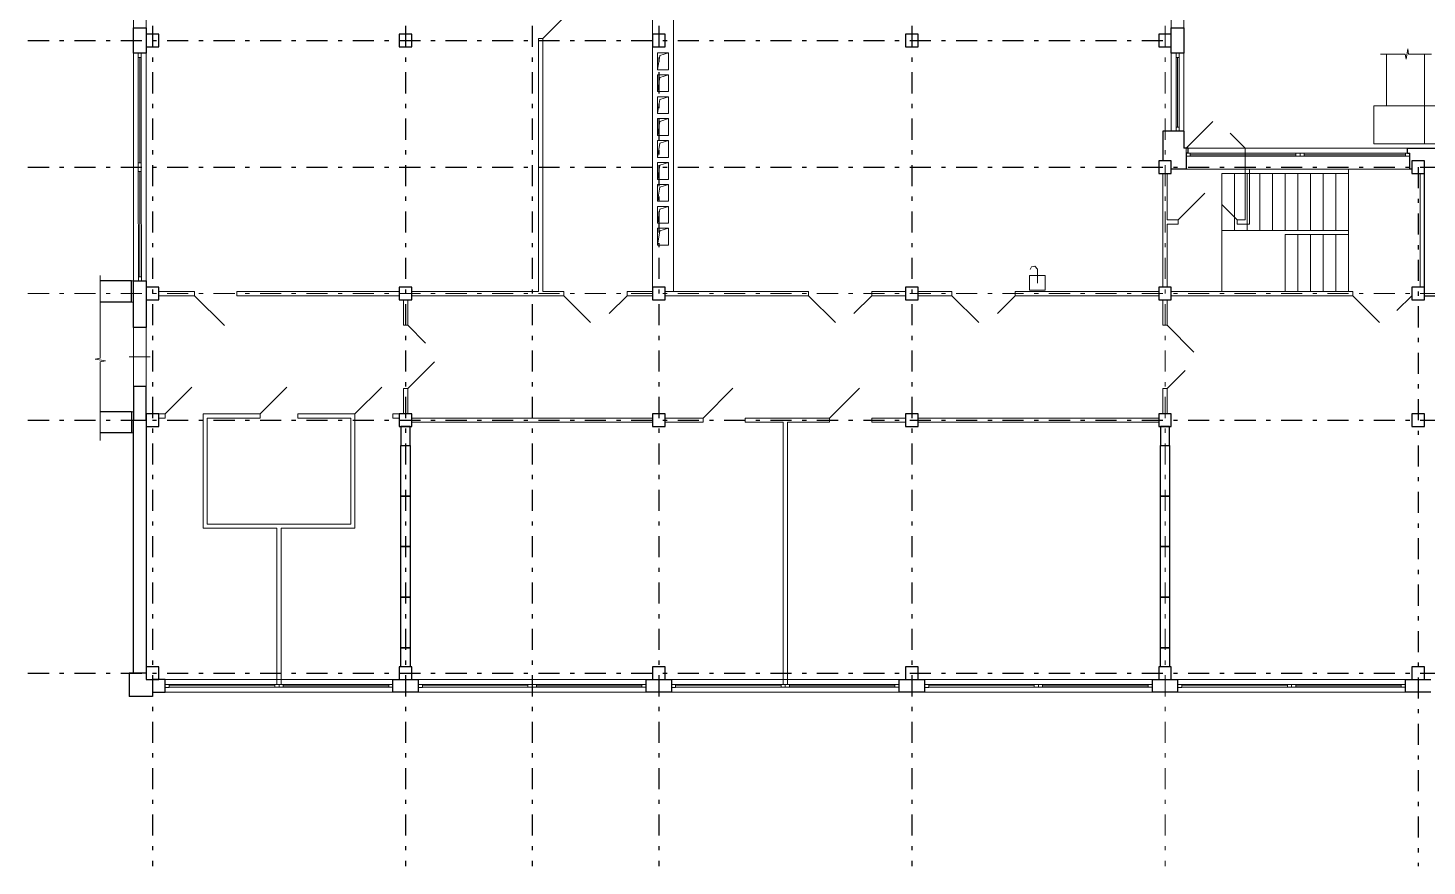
# Model space of a CAD drawing. Header units: metres. Extents: x 6.3 to 78.2, y 1.3 to 57.7.
# Drawn here: x 6.29 to 39.45, y 9.14 to 29.01 of the extents above; entities that cross this region are included whole.
import ezdxf

# ---------------------------------------------------------------- set-up
doc = ezdxf.new("R2010")
doc.units = ezdxf.units.M
doc.header["$MEASUREMENT"] = 0
doc.linetypes.add('( Dashdot )', pattern=[1.001, 0.5, -0.25, 0.001, -0.25])
doc.linetypes.add('DGN Style 3', pattern=[9.681301, 6.915215, -2.766086])

msp = doc.modelspace()

# ---------------------------------------------------------------- linework, layer by layer
at = {"color": 1, "linetype": '( Dashdot )'}
for p, q in [((9.237, 57.661), (9.237, 9.138)), ((15.237, 57.661), (15.237, 9.138)), ((18.237, 57.661), (18.237, 9.138)), ((21.237, 57.661), (21.237, 9.138)), ((27.237, 57.661), (27.237, 9.138)), ((6.285, 28.711), (33.237, 28.711)), ((6.285, 25.711), (78.185, 25.711)), ((39.237, 25.711), (39.237, 9.138)), ((6.285, 19.711), (78.185, 19.711)), ((6.285, 13.711), (78.185, 13.711))]:
    msp.add_line(p, q, dxfattribs=at)
at = {"color": 1, "linetype": '( Dashdot )', "lineweight": 0}
for p, q in [((33.237, 57.661), (33.237, 9.138)), ((6.285, 22.711), (78.185, 22.711))]:
    msp.add_line(p, q, dxfattribs=at)
at = {"color": 7, "linetype": 'Continuous', "lineweight": 13}
for p, q in [((21.085, 37.461), (21.085, 22.561)), ((21.585, 37.461), (21.585, 22.761)), ((18.385, 28.761), (18.485, 28.761)), ((18.385, 28.761), (18.385, 22.761)), ((18.485, 28.761), (18.485, 22.761)), ((8.9, 28.311), (8.9, 28.411)), ((8.9, 28.411), (8.97, 28.411)), ((8.97, 28.311), (8.9, 28.311)), ((8.9, 28.311), (8.9, 28.311)), ((8.97, 28.411), (8.97, 28.311)), ((21.205, 28.421), (21.465, 28.421)), ((21.205, 28.421), (21.205, 28.021)), ((21.259, 28.357), (21.205, 28.021)), ((21.465, 28.421), (21.259, 28.357)), ((21.465, 28.421), (21.465, 28.021)), ((33.5, 28.311), (33.5, 28.411)), ((33.5, 28.411), (33.57, 28.411)), ((33.57, 28.311), (33.5, 28.311)), ((33.57, 28.411), (33.57, 28.311)), ((33.57, 28.411), (33.57, 28.411)), ((38.485, 27.161), (38.485, 28.393)), ((39.385, 28.393), (39.385, 27.161)), ((21.205, 28.021), (21.465, 28.021)), ((21.205, 27.901), (21.465, 27.901)), ((21.205, 27.901), (21.205, 27.501)), ((21.465, 27.901), (21.259, 27.837)), ((21.465, 27.901), (21.465, 27.501)), ((21.259, 27.837), (21.205, 27.501)), ((21.205, 27.501), (21.465, 27.501)), ((21.205, 27.381), (21.465, 27.381)), ((21.205, 27.381), (21.205, 26.981)), ((21.259, 27.317), (21.205, 26.981)), ((21.465, 27.381), (21.259, 27.317)), ((21.465, 27.381), (21.465, 26.981)), ((21.205, 26.981), (21.465, 26.981)), ((21.205, 26.861), (21.465, 26.861)), ((21.205, 26.861), (21.205, 26.461)), ((21.465, 26.861), (21.259, 26.797)), ((21.465, 26.861), (21.465, 26.461)), ((38.185, 26.261), (38.185, 27.161)), ((38.185, 27.161), (39.385, 27.161)), ((39.385, 27.161), (38.485, 27.161)), ((39.385, 26.261), (39.385, 27.161)), ((39.385, 27.161), (45.385, 27.161)), ((39.385, 27.161), (39.385, 26.261)), ((39.385, 27.161), (39.385, 27.161)), ((21.259, 26.797), (21.205, 26.461)), ((33.5, 26.561), (33.5, 26.661)), ((33.5, 26.661), (33.57, 26.661)), ((33.57, 26.561), (33.5, 26.561)), ((33.57, 26.661), (33.57, 26.561)), ((33.57, 26.661), (33.57, 26.661)), ((21.205, 26.461), (21.465, 26.461)), ((21.205, 26.341), (21.465, 26.341)), ((21.205, 26.341), (21.205, 25.941)), ((21.259, 26.277), (21.205, 25.941)), ((21.465, 26.341), (21.259, 26.277)), ((21.465, 26.341), (21.465, 25.941)), ((39.385, 26.261), (38.185, 26.261)), ((45.385, 26.261), (39.385, 26.261)), ((21.205, 25.941), (21.465, 25.941)), ((33.735, 25.971), (33.735, 26.041)), ((33.735, 26.041), (33.835, 26.041)), ((33.835, 25.971), (33.735, 25.971)), ((33.835, 26.041), (33.835, 25.971)), ((33.835, 25.971), (33.835, 25.971)), ((36.335, 25.971), (36.335, 26.041)), ((36.335, 26.041), (36.435, 26.041)), ((36.435, 25.971), (36.335, 25.971)), ((36.435, 26.041), (36.435, 25.971)), ((36.435, 25.971), (36.435, 26.041)), ((36.435, 26.041), (36.535, 26.041)), ((36.435, 25.971), (36.435, 25.971)), ((36.535, 25.971), (36.435, 25.971)), ((36.535, 26.041), (36.535, 25.971)), ((36.535, 25.971), (36.535, 25.971)), ((38.935, 25.971), (38.935, 26.041)), ((38.935, 26.041), (39.035, 26.041)), ((39.035, 25.971), (38.935, 25.971)), ((39.035, 26.041), (39.035, 25.971)), ((39.035, 25.971), (39.035, 25.971)), ((8.9, 25.711), (8.9, 25.811)), ((8.9, 25.811), (8.97, 25.811)), ((8.9, 25.611), (8.9, 25.711)), ((8.9, 25.711), (8.97, 25.711)), ((8.97, 25.711), (8.9, 25.711)), ((8.9, 25.711), (8.9, 25.711)), ((8.97, 25.611), (8.9, 25.611)), ((8.9, 25.611), (8.9, 25.611)), ((8.97, 25.811), (8.97, 25.711)), ((8.97, 25.711), (8.97, 25.611)), ((21.205, 25.821), (21.465, 25.821)), ((21.205, 25.821), (21.205, 25.421)), ((21.259, 25.757), (21.205, 25.421)), ((21.465, 25.821), (21.259, 25.757)), ((21.465, 25.821), (21.465, 25.421)), ((33.185, 22.861), (33.185, 25.561)), ((33.185, 25.561), (33.285, 25.561)), ((33.285, 25.561), (33.285, 24.461)), ((35.135, 25.661), (35.135, 24.461)), ((35.235, 25.661), (35.235, 24.361)), ((37.585, 25.561), (35.785, 25.561)), ((37.585, 22.761), (37.585, 25.661)), ((37.585, 25.661), (39.035, 25.661)), ((39.285, 22.861), (39.285, 25.561)), ((39.285, 25.561), (39.385, 25.561)), ((39.385, 25.561), (39.385, 22.861)), ((39.385, 25.561), (39.385, 25.561)), ((21.205, 25.421), (21.465, 25.421)), ((21.205, 25.301), (21.465, 25.301)), ((21.205, 25.301), (21.205, 24.901)), ((21.259, 25.237), (21.205, 24.901)), ((21.465, 25.301), (21.259, 25.237)), ((21.465, 25.301), (21.465, 24.901)), ((21.205, 24.901), (21.465, 24.901)), ((21.205, 24.781), (21.465, 24.781)), ((21.205, 24.781), (21.205, 24.381)), ((21.259, 24.717), (21.205, 24.381)), ((21.465, 24.781), (21.259, 24.717)), ((21.465, 24.781), (21.465, 24.381)), ((21.205, 24.381), (21.465, 24.381)), ((21.205, 24.261), (21.465, 24.261)), ((21.205, 24.261), (21.205, 23.861)), ((21.465, 24.261), (21.259, 24.197)), ((21.465, 24.261), (21.465, 23.861)), ((33.545, 24.461), (33.285, 24.461)), ((33.545, 24.361), (33.285, 24.361)), ((33.285, 24.361), (33.285, 22.861)), ((33.545, 24.461), (33.545, 24.361)), ((35.135, 24.461), (34.945, 24.461)), ((34.945, 24.461), (34.945, 24.361)), ((35.235, 24.361), (34.945, 24.361)), ((37.585, 24.211), (36.385, 24.211)), ((21.259, 24.197), (21.205, 23.861)), ((36.085, 22.761), (36.085, 24.111)), ((37.585, 24.111), (36.085, 24.111)), ((21.205, 23.861), (21.465, 23.861)), ((8.735, 23.011), (8.785, 23.011)), ((8.735, 22.511), (8.735, 23.011)), ((8.735, 23.011), (8.735, 23.011)), ((8.785, 23.011), (8.785, 22.511)), ((8.902, 23.011), (8.902, 23.111)), ((8.902, 23.111), (8.972, 23.111)), ((8.972, 23.011), (8.902, 23.011)), ((8.902, 23.011), (8.902, 23.011)), ((8.972, 23.111), (8.972, 23.011)), ((10.235, 22.761), (9.385, 22.761)), ((9.385, 22.761), (9.385, 22.661)), ((9.385, 22.661), (10.235, 22.661)), ((9.385, 22.661), (9.385, 22.661)), ((10.235, 22.661), (10.235, 22.761)), ((11.235, 22.661), (11.235, 22.761)), ((11.235, 22.761), (15.085, 22.761)), ((15.085, 22.661), (11.235, 22.661)), ((15.085, 22.761), (15.085, 22.661)), ((15.085, 22.661), (15.085, 22.661)), ((15.285, 22.561), (15.185, 22.561)), ((15.185, 22.561), (15.185, 21.961)), ((15.285, 21.961), (15.285, 22.561)), ((18.385, 22.761), (15.385, 22.761)), ((15.385, 22.761), (15.385, 22.661)), ((15.385, 22.661), (18.985, 22.661)), ((18.985, 22.761), (18.485, 22.761)), ((18.985, 22.761), (18.985, 22.661)), ((18.985, 22.661), (18.985, 22.761)), ((18.985, 22.661), (19.622, 22.025)), ((20.485, 22.661), (20.061, 22.237)), ((20.485, 22.761), (20.485, 22.661)), ((20.485, 22.661), (20.485, 22.761)), ((20.485, 22.761), (21.085, 22.761)), ((21.085, 22.661), (20.485, 22.661)), ((21.085, 22.761), (21.085, 22.661)), ((21.085, 22.661), (21.085, 22.661)), ((24.785, 22.761), (21.385, 22.761)), ((21.385, 22.761), (21.385, 22.661)), ((21.385, 22.661), (24.785, 22.661)), ((21.385, 22.661), (21.385, 22.661)), ((24.785, 22.761), (24.785, 22.661)), ((24.785, 22.661), (24.785, 22.761)), ((24.785, 22.661), (25.422, 22.025)), ((26.285, 22.661), (25.861, 22.237)), ((26.285, 22.761), (26.285, 22.661)), ((26.285, 22.761), (26.285, 22.661)), ((27.085, 22.761), (26.285, 22.761)), ((26.285, 22.761), (26.285, 22.761)), ((26.285, 22.661), (27.085, 22.661)), ((27.085, 22.661), (27.085, 22.761)), ((27.385, 22.661), (27.385, 22.761)), ((27.385, 22.761), (28.185, 22.761)), ((28.185, 22.661), (27.385, 22.661)), ((28.185, 22.761), (28.185, 22.661)), ((28.185, 22.761), (28.185, 22.661)), ((28.185, 22.761), (28.185, 22.761)), ((28.185, 22.661), (28.822, 22.025)), ((29.685, 22.661), (29.261, 22.237)), ((29.685, 22.761), (29.685, 22.661)), ((33.085, 22.761), (29.685, 22.761)), ((29.685, 22.761), (29.685, 22.661)), ((29.685, 22.661), (33.085, 22.661)), ((29.685, 22.661), (29.685, 22.661)), ((33.085, 22.661), (33.085, 22.761)), ((33.285, 22.861), (33.185, 22.861)), ((33.285, 22.561), (33.185, 22.561)), ((33.185, 22.561), (33.185, 21.961)), ((33.285, 21.961), (33.285, 22.561)), ((37.685, 22.761), (33.385, 22.761)), ((33.385, 22.761), (33.385, 22.661)), ((33.385, 22.661), (37.685, 22.661)), ((37.685, 22.761), (37.685, 22.661)), ((39.385, 22.861), (39.285, 22.861)), ((8.785, 22.511), (8.735, 22.511)), ((15.285, 21.961), (15.185, 21.961)), ((15.285, 21.961), (15.71, 21.537)), ((33.285, 21.961), (33.185, 21.961)), ((15.285, 20.461), (15.922, 21.097)), ((15.285, 20.461), (15.185, 20.461)), ((15.185, 20.461), (15.185, 19.861)), ((15.285, 19.861), (15.285, 20.461)), ((33.285, 20.461), (33.185, 20.461)), ((33.185, 20.461), (33.185, 19.861)), ((33.285, 19.861), (33.285, 20.461)), ((8.735, 19.911), (8.735, 19.411)), ((8.785, 19.911), (8.735, 19.911)), ((8.735, 19.911), (8.735, 19.911)), ((8.785, 19.411), (8.785, 19.911)), ((9.385, 19.761), (9.385, 19.861)), ((9.385, 19.861), (9.535, 19.861)), ((9.535, 19.761), (9.385, 19.761)), ((9.535, 19.861), (9.535, 19.761)), ((9.535, 19.861), (9.535, 19.861)), ((10.435, 19.861), (11.785, 19.861)), ((10.435, 17.146), (10.435, 19.861)), ((10.535, 19.761), (11.785, 19.761)), ((10.535, 19.761), (10.535, 17.246)), ((11.785, 19.861), (11.785, 19.761)), ((12.685, 19.861), (14.035, 19.861)), ((12.685, 19.861), (12.685, 19.761)), ((12.685, 19.761), (13.935, 19.761)), ((13.935, 17.246), (13.935, 19.761)), ((14.035, 19.861), (14.035, 17.146)), ((14.935, 19.861), (14.935, 19.761)), ((15.085, 19.861), (14.935, 19.861)), ((14.935, 19.861), (14.935, 19.861)), ((14.935, 19.761), (15.085, 19.761)), ((15.085, 19.761), (15.085, 19.861)), ((15.185, 19.861), (15.285, 19.861)), ((15.385, 19.761), (21.085, 19.761)), ((15.385, 19.661), (15.385, 19.761)), ((15.385, 19.761), (15.385, 19.761)), ((21.085, 19.661), (15.385, 19.661)), ((21.085, 19.761), (21.085, 19.661)), ((21.385, 19.661), (21.385, 19.761)), ((21.385, 19.761), (22.285, 19.761)), ((22.285, 19.661), (21.385, 19.661)), ((22.285, 19.761), (22.285, 19.661)), ((23.285, 19.761), (23.285, 19.661)), ((23.285, 19.761), (25.285, 19.761)), ((24.185, 19.661), (23.285, 19.661)), ((24.185, 13.446), (24.185, 19.661)), ((25.285, 19.661), (24.285, 19.661)), ((24.285, 19.661), (24.285, 13.446)), ((25.285, 19.761), (25.285, 19.661)), ((26.285, 19.761), (26.285, 19.661)), ((26.285, 19.761), (27.085, 19.761)), ((27.085, 19.661), (26.285, 19.661)), ((27.085, 19.761), (27.085, 19.661)), ((27.385, 19.761), (33.085, 19.761)), ((27.385, 19.661), (27.385, 19.761)), ((27.385, 19.761), (27.385, 19.761)), ((33.085, 19.661), (27.385, 19.661)), ((33.085, 19.761), (33.085, 19.661)), ((33.185, 19.861), (33.285, 19.861)), ((8.735, 19.411), (8.785, 19.411)), ((13.935, 17.246), (10.535, 17.246)), ((10.435, 17.146), (12.185, 17.146)), ((12.185, 17.146), (12.185, 13.446)), ((12.285, 13.446), (12.285, 17.146)), ((12.285, 17.146), (14.035, 17.146)), ((9.535, 13.444), (9.635, 13.444)), ((9.535, 13.374), (9.535, 13.444)), ((9.535, 13.444), (9.535, 13.444)), ((9.635, 13.374), (9.535, 13.374)), ((9.635, 13.444), (9.635, 13.374)), ((12.135, 13.446), (12.235, 13.446)), ((12.135, 13.376), (12.135, 13.446)), ((12.135, 13.446), (12.135, 13.446)), ((12.235, 13.376), (12.135, 13.376)), ((12.185, 13.446), (12.285, 13.446)), ((12.235, 13.446), (12.335, 13.446)), ((12.235, 13.376), (12.235, 13.446)), ((12.235, 13.446), (12.235, 13.446)), ((12.235, 13.446), (12.235, 13.376)), ((12.335, 13.376), (12.235, 13.376)), ((12.335, 13.446), (12.335, 13.376)), ((14.835, 13.446), (14.935, 13.446)), ((14.835, 13.376), (14.835, 13.446)), ((14.835, 13.446), (14.835, 13.446)), ((14.935, 13.376), (14.835, 13.376)), ((14.935, 13.446), (14.935, 13.376)), ((15.535, 13.444), (15.635, 13.444)), ((15.535, 13.374), (15.535, 13.444)), ((15.535, 13.444), (15.535, 13.444)), ((15.635, 13.374), (15.535, 13.374)), ((15.635, 13.444), (15.635, 13.374)), ((18.135, 13.446), (18.235, 13.446)), ((18.135, 13.376), (18.135, 13.446)), ((18.135, 13.446), (18.135, 13.446)), ((18.235, 13.376), (18.135, 13.376)), ((18.235, 13.446), (18.335, 13.446)), ((18.235, 13.376), (18.235, 13.446)), ((18.235, 13.446), (18.235, 13.446)), ((18.235, 13.446), (18.235, 13.376)), ((18.335, 13.376), (18.235, 13.376)), ((18.335, 13.446), (18.335, 13.376)), ((20.835, 13.446), (20.935, 13.446)), ((20.835, 13.376), (20.835, 13.446)), ((20.835, 13.446), (20.835, 13.446)), ((20.935, 13.376), (20.835, 13.376)), ((20.935, 13.446), (20.935, 13.376)), ((21.535, 13.444), (21.635, 13.444)), ((21.535, 13.374), (21.535, 13.444)), ((21.535, 13.444), (21.535, 13.444)), ((21.635, 13.374), (21.535, 13.374)), ((21.635, 13.444), (21.635, 13.374)), ((24.135, 13.446), (24.235, 13.446)), ((24.135, 13.376), (24.135, 13.446)), ((24.135, 13.446), (24.135, 13.446)), ((24.235, 13.376), (24.135, 13.376)), ((24.285, 13.446), (24.185, 13.446)), ((24.235, 13.446), (24.335, 13.446)), ((24.235, 13.376), (24.235, 13.446)), ((24.235, 13.446), (24.235, 13.446)), ((24.235, 13.446), (24.235, 13.376)), ((24.335, 13.376), (24.235, 13.376)), ((24.335, 13.446), (24.335, 13.376)), ((26.835, 13.446), (26.935, 13.446)), ((26.835, 13.376), (26.835, 13.446)), ((26.835, 13.446), (26.835, 13.446)), ((26.935, 13.376), (26.835, 13.376)), ((26.935, 13.446), (26.935, 13.376)), ((27.535, 13.444), (27.635, 13.444)), ((27.535, 13.374), (27.535, 13.444)), ((27.535, 13.444), (27.535, 13.444)), ((27.635, 13.374), (27.535, 13.374)), ((27.635, 13.444), (27.635, 13.374)), ((30.135, 13.446), (30.235, 13.446)), ((30.135, 13.376), (30.135, 13.446)), ((30.135, 13.446), (30.135, 13.446)), ((30.235, 13.376), (30.135, 13.376)), ((30.235, 13.446), (30.335, 13.446)), ((30.235, 13.376), (30.235, 13.446)), ((30.235, 13.446), (30.235, 13.446)), ((30.235, 13.446), (30.235, 13.376)), ((30.335, 13.376), (30.235, 13.376)), ((30.335, 13.446), (30.335, 13.376)), ((32.835, 13.446), (32.935, 13.446)), ((32.835, 13.376), (32.835, 13.446)), ((32.835, 13.446), (32.835, 13.446)), ((32.935, 13.376), (32.835, 13.376)), ((32.935, 13.446), (32.935, 13.376)), ((33.535, 13.444), (33.635, 13.444)), ((33.535, 13.374), (33.535, 13.444)), ((33.535, 13.444), (33.535, 13.444)), ((33.635, 13.374), (33.535, 13.374)), ((33.635, 13.444), (33.635, 13.374)), ((36.135, 13.446), (36.235, 13.446)), ((36.135, 13.376), (36.135, 13.446)), ((36.135, 13.446), (36.135, 13.446)), ((36.235, 13.376), (36.135, 13.376)), ((36.235, 13.446), (36.335, 13.446)), ((36.235, 13.376), (36.235, 13.446)), ((36.235, 13.446), (36.235, 13.446)), ((36.235, 13.446), (36.235, 13.376)), ((36.335, 13.376), (36.235, 13.376)), ((36.335, 13.446), (36.335, 13.376)), ((38.835, 13.446), (38.935, 13.446)), ((38.835, 13.376), (38.835, 13.446)), ((38.835, 13.446), (38.835, 13.446)), ((38.935, 13.376), (38.835, 13.376)), ((38.935, 13.446), (38.935, 13.376))]:
    msp.add_line(p, q, dxfattribs=at)
at = {"color": 7, "linetype": 'Continuous', "lineweight": 0}
for p, q in [((8.785, 29.011), (8.785, 34.411)), ((9.085, 34.411), (9.085, 29.011)), ((33.385, 29.011), (33.385, 34.411)), ((33.685, 34.411), (33.685, 29.011)), ((9.085, 29.011), (8.785, 29.011)), ((8.785, 29.011), (8.785, 29.011)), ((33.685, 29.011), (33.385, 29.011)), ((33.385, 29.011), (33.385, 29.011)), ((8.785, 23.011), (8.785, 28.411)), ((8.785, 28.411), (9.085, 28.411)), ((8.9, 25.811), (8.9, 28.311)), ((8.9, 28.311), (8.97, 28.311)), ((8.935, 28.311), (8.935, 25.811)), ((8.97, 28.311), (8.97, 25.811)), ((9.085, 28.411), (9.085, 23.011)), ((33.385, 26.561), (33.385, 28.411)), ((33.385, 28.411), (33.685, 28.411)), ((33.5, 28.311), (33.57, 28.311)), ((33.5, 26.661), (33.5, 28.311)), ((33.5, 28.311), (33.5, 28.311)), ((33.535, 26.661), (33.535, 28.311)), ((33.57, 28.311), (33.57, 26.661)), ((33.685, 28.411), (33.685, 26.561)), ((33.685, 28.411), (33.685, 28.411)), ((38.34, 28.393), (38.928, 28.393)), ((38.928, 28.393), (38.949, 28.272)), ((38.949, 28.272), (38.988, 28.514)), ((38.988, 28.514), (39.009, 28.393)), ((39.009, 28.393), (39.551, 28.393)), ((33.685, 26.561), (33.385, 26.561)), ((33.57, 26.661), (33.5, 26.661)), ((38.985, 26.161), (33.785, 26.161)), ((33.835, 25.971), (33.835, 26.041)), ((33.835, 26.041), (39.035, 26.041)), ((33.835, 26.006), (36.335, 26.006)), ((39.035, 25.971), (33.835, 25.971)), ((36.535, 26.006), (38.935, 26.006)), ((39.035, 26.041), (39.035, 25.971)), ((39.035, 26.041), (39.035, 26.041)), ((8.97, 25.811), (8.9, 25.811)), ((8.9, 25.811), (8.9, 25.811)), ((8.902, 23.111), (8.9, 25.611)), ((8.9, 25.611), (8.97, 25.611)), ((8.935, 25.611), (8.937, 23.111)), ((8.97, 25.611), (8.972, 23.111)), ((39.035, 25.661), (33.735, 25.661)), ((36.085, 24.886), (36.085, 25.561)), ((36.385, 24.211), (36.385, 25.561)), ((36.685, 24.211), (36.685, 25.561)), ((36.985, 24.211), (36.985, 25.561)), ((37.285, 24.211), (37.285, 25.561)), ((36.385, 22.761), (36.385, 24.111)), ((36.685, 22.761), (36.685, 24.111)), ((36.985, 22.761), (36.985, 24.111)), ((37.285, 22.761), (37.285, 24.111)), ((7.999, 21.179), (7.999, 23.145)), ((9.085, 23.011), (8.785, 23.011)), ((8.785, 23.011), (8.785, 23.011)), ((8.972, 23.111), (8.902, 23.111)), ((8.902, 23.111), (8.902, 23.111)), ((8.785, 21.911), (8.785, 20.511)), ((9.085, 21.911), (8.785, 21.911)), ((8.785, 21.911), (8.785, 21.911)), ((9.085, 20.511), (9.085, 21.911)), ((7.878, 21.157), (7.999, 21.179)), ((8.121, 21.119), (7.878, 21.157)), ((7.999, 21.097), (8.121, 21.119)), ((7.999, 19.227), (7.999, 21.097)), ((8.685, 21.211), (9.185, 21.211)), ((8.785, 20.511), (9.085, 20.511)), ((9.535, 13.561), (14.935, 13.561)), ((9.535, 13.261), (9.535, 13.561)), ((9.535, 13.561), (9.535, 13.561)), ((9.635, 13.444), (12.135, 13.446)), ((9.635, 13.374), (9.635, 13.444)), ((9.635, 13.444), (9.635, 13.444)), ((12.135, 13.411), (9.635, 13.409)), ((12.135, 13.376), (9.635, 13.374)), ((12.135, 13.446), (12.135, 13.376)), ((12.335, 13.446), (14.835, 13.446)), ((12.335, 13.376), (12.335, 13.446)), ((12.335, 13.446), (12.335, 13.446)), ((14.835, 13.411), (12.335, 13.411)), ((14.835, 13.376), (12.335, 13.376)), ((14.835, 13.446), (14.835, 13.376)), ((14.935, 13.561), (14.935, 13.261)), ((15.535, 13.561), (20.935, 13.561)), ((15.535, 13.261), (15.535, 13.561)), ((15.535, 13.561), (15.535, 13.561)), ((15.635, 13.444), (18.135, 13.446)), ((15.635, 13.374), (15.635, 13.444)), ((15.635, 13.444), (15.635, 13.444)), ((18.135, 13.411), (15.635, 13.409)), ((18.135, 13.376), (15.635, 13.374)), ((18.135, 13.446), (18.135, 13.376)), ((18.335, 13.446), (20.835, 13.446)), ((18.335, 13.376), (18.335, 13.446)), ((18.335, 13.446), (18.335, 13.446)), ((20.835, 13.411), (18.335, 13.411)), ((20.835, 13.376), (18.335, 13.376)), ((20.835, 13.446), (20.835, 13.376)), ((20.935, 13.561), (20.935, 13.261)), ((21.535, 13.561), (26.935, 13.561)), ((21.535, 13.261), (21.535, 13.561)), ((21.535, 13.561), (21.535, 13.561)), ((21.635, 13.444), (24.135, 13.446)), ((21.635, 13.374), (21.635, 13.444)), ((21.635, 13.444), (21.635, 13.444)), ((24.135, 13.411), (21.635, 13.409)), ((24.135, 13.376), (21.635, 13.374)), ((24.135, 13.446), (24.135, 13.376)), ((24.335, 13.446), (26.835, 13.446)), ((24.335, 13.376), (24.335, 13.446)), ((24.335, 13.446), (24.335, 13.446)), ((26.835, 13.411), (24.335, 13.411)), ((26.835, 13.376), (24.335, 13.376)), ((26.835, 13.446), (26.835, 13.376)), ((26.935, 13.561), (26.935, 13.261)), ((27.535, 13.561), (32.935, 13.561)), ((27.535, 13.261), (27.535, 13.561)), ((27.535, 13.561), (27.535, 13.561)), ((27.635, 13.444), (30.135, 13.446)), ((27.635, 13.374), (27.635, 13.444)), ((27.635, 13.444), (27.635, 13.444)), ((30.135, 13.411), (27.635, 13.409)), ((30.135, 13.376), (27.635, 13.374)), ((30.135, 13.446), (30.135, 13.376)), ((30.335, 13.446), (32.835, 13.446)), ((30.335, 13.376), (30.335, 13.446)), ((30.335, 13.446), (30.335, 13.446)), ((32.835, 13.411), (30.335, 13.411)), ((32.835, 13.376), (30.335, 13.376)), ((32.835, 13.446), (32.835, 13.376)), ((32.935, 13.561), (32.935, 13.261)), ((33.535, 13.561), (38.935, 13.561)), ((33.535, 13.261), (33.535, 13.561)), ((33.535, 13.561), (33.535, 13.561)), ((33.635, 13.444), (36.135, 13.446)), ((33.635, 13.374), (33.635, 13.444)), ((33.635, 13.444), (33.635, 13.444)), ((36.135, 13.411), (33.635, 13.409)), ((36.135, 13.376), (33.635, 13.374)), ((36.135, 13.446), (36.135, 13.376)), ((36.335, 13.446), (38.835, 13.446)), ((36.335, 13.376), (36.335, 13.446)), ((36.335, 13.446), (36.335, 13.446)), ((38.835, 13.411), (36.335, 13.411)), ((38.835, 13.376), (36.335, 13.376)), ((38.835, 13.446), (38.835, 13.376)), ((38.935, 13.561), (38.935, 13.261)), ((14.935, 13.261), (9.535, 13.261)), ((20.935, 13.261), (15.535, 13.261)), ((26.935, 13.261), (21.535, 13.261)), ((32.935, 13.261), (27.535, 13.261)), ((38.935, 13.261), (33.535, 13.261))]:
    msp.add_line(p, q, dxfattribs=at)
at = {"color": 7, "lineweight": 13}
for p, q in [((18.485, 28.761), (19.192, 29.468)), ((33.735, 26.161), (34.372, 26.797)), ((35.135, 26.161), (34.782, 26.515)), ((33.545, 24.461), (34.182, 25.097)), ((34.945, 24.461), (34.592, 24.815)), ((10.235, 22.661), (10.942, 21.954))]:
    msp.add_line(p, q, dxfattribs=at)
at = {"color": 7, "linetype": 'Continuous', "lineweight": 30}
for p, q in [((8.785, 28.411), (8.785, 29.011)), ((8.785, 29.011), (9.085, 29.011)), ((9.085, 29.011), (9.085, 28.411)), ((9.085, 28.861), (9.085, 28.561)), ((9.385, 28.861), (9.085, 28.861)), ((9.085, 28.861), (9.085, 28.861)), ((9.385, 28.561), (9.385, 28.861)), ((15.085, 28.861), (15.085, 28.561)), ((15.385, 28.861), (15.085, 28.861)), ((15.085, 28.861), (15.085, 28.861)), ((15.385, 28.561), (15.385, 28.861)), ((21.085, 28.861), (21.085, 28.561)), ((21.385, 28.861), (21.085, 28.861)), ((21.085, 28.861), (21.085, 28.861)), ((21.385, 28.561), (21.385, 28.861)), ((27.085, 28.861), (27.085, 28.561)), ((27.385, 28.861), (27.085, 28.861)), ((27.085, 28.861), (27.085, 28.861)), ((27.385, 28.561), (27.385, 28.861)), ((33.085, 28.861), (33.085, 28.561)), ((33.385, 28.861), (33.085, 28.861)), ((33.085, 28.861), (33.085, 28.861)), ((33.385, 28.411), (33.385, 29.011)), ((33.385, 29.011), (33.685, 29.011)), ((33.385, 28.561), (33.385, 28.861)), ((33.685, 29.011), (33.685, 28.411)), ((9.085, 28.561), (9.385, 28.561)), ((15.085, 28.561), (15.385, 28.561)), ((21.085, 28.561), (21.385, 28.561)), ((27.085, 28.561), (27.385, 28.561)), ((33.085, 28.561), (33.385, 28.561)), ((9.085, 28.411), (8.785, 28.411)), ((8.785, 28.411), (8.785, 28.411)), ((33.685, 28.411), (33.385, 28.411)), ((33.385, 28.411), (33.385, 28.411)), ((33.685, 26.561), (33.185, 26.561)), ((33.185, 26.561), (33.185, 25.861)), ((33.685, 26.561), (33.685, 26.161)), ((33.785, 26.161), (33.685, 26.161)), ((33.735, 26.041), (33.735, 25.661)), ((33.785, 26.041), (33.735, 26.041)), ((33.785, 26.041), (33.785, 26.161)), ((38.985, 26.161), (41.485, 26.161)), ((38.985, 26.041), (38.985, 26.161)), ((38.985, 26.041), (39.035, 26.041)), ((39.035, 25.661), (39.035, 26.041)), ((33.085, 25.861), (33.085, 25.561)), ((33.385, 25.861), (33.085, 25.861)), ((33.085, 25.861), (33.085, 25.861)), ((33.085, 25.561), (33.385, 25.561)), ((33.385, 25.561), (33.385, 25.861)), ((33.735, 25.661), (33.385, 25.661)), ((39.085, 25.661), (39.035, 25.661)), ((39.085, 25.861), (39.085, 25.561)), ((39.385, 25.861), (39.085, 25.861)), ((39.085, 25.861), (39.085, 25.861)), ((39.085, 25.561), (39.385, 25.561)), ((39.385, 25.561), (39.385, 25.861)), ((39.385, 22.861), (39.385, 25.561)), ((8.735, 23.011), (7.999, 23.011)), ((8.735, 22.511), (8.735, 23.011)), ((8.785, 21.911), (8.785, 23.011)), ((8.785, 23.011), (9.085, 23.011)), ((9.085, 23.011), (9.085, 21.911)), ((9.085, 22.861), (9.085, 22.561)), ((9.385, 22.861), (9.085, 22.861)), ((9.085, 22.861), (9.085, 22.861)), ((9.085, 22.561), (9.385, 22.561)), ((9.385, 22.561), (9.385, 22.861)), ((15.085, 22.861), (15.085, 22.561)), ((15.385, 22.861), (15.085, 22.861)), ((15.085, 22.861), (15.085, 22.861)), ((15.085, 22.561), (15.385, 22.561)), ((15.385, 22.561), (15.385, 22.861)), ((21.085, 22.861), (21.085, 22.561)), ((21.385, 22.861), (21.085, 22.861)), ((21.085, 22.861), (21.085, 22.861)), ((21.085, 22.561), (21.385, 22.561)), ((21.385, 22.561), (21.385, 22.861)), ((27.085, 22.861), (27.085, 22.561)), ((27.385, 22.861), (27.085, 22.861)), ((27.085, 22.861), (27.085, 22.861)), ((27.085, 22.561), (27.385, 22.561)), ((27.385, 22.561), (27.385, 22.861)), ((33.085, 22.861), (33.085, 22.561)), ((33.385, 22.861), (33.085, 22.861)), ((33.085, 22.861), (33.085, 22.861)), ((33.085, 22.561), (33.385, 22.561)), ((33.385, 22.561), (33.385, 22.861)), ((39.085, 22.861), (39.085, 22.561)), ((39.385, 22.861), (39.085, 22.861)), ((39.085, 22.861), (39.085, 22.861)), ((39.085, 22.561), (39.385, 22.561)), ((39.385, 22.561), (39.385, 22.861)), ((39.385, 22.661), (40.285, 22.661)), ((8.735, 22.511), (7.999, 22.511)), ((9.085, 21.911), (8.785, 21.911)), ((8.785, 21.911), (8.785, 21.911)), ((9.085, 20.511), (8.785, 20.511)), ((8.785, 20.511), (8.785, 19.711)), ((9.085, 19.711), (9.085, 20.511)), ((8.735, 19.911), (7.999, 19.911)), ((8.735, 19.911), (8.735, 19.411)), ((8.785, 13.711), (8.785, 19.711)), ((8.785, 19.711), (9.085, 19.711)), ((8.785, 19.711), (9.085, 19.711)), ((8.785, 19.711), (8.785, 19.711)), ((9.085, 19.861), (9.085, 19.561)), ((9.385, 19.861), (9.085, 19.861)), ((9.085, 19.861), (9.085, 19.861)), ((9.085, 19.711), (9.085, 13.711)), ((9.385, 19.561), (9.385, 19.861)), ((15.085, 19.861), (15.085, 19.561)), ((15.385, 19.861), (15.085, 19.861)), ((15.085, 19.861), (15.085, 19.861)), ((15.385, 19.561), (15.385, 19.861)), ((21.085, 19.861), (21.085, 19.561)), ((21.385, 19.861), (21.085, 19.861)), ((21.085, 19.861), (21.085, 19.861)), ((21.385, 19.561), (21.385, 19.861)), ((27.085, 19.861), (27.085, 19.561)), ((27.385, 19.861), (27.085, 19.861)), ((27.085, 19.861), (27.085, 19.861)), ((27.385, 19.561), (27.385, 19.861)), ((33.085, 19.861), (33.085, 19.561)), ((33.385, 19.861), (33.085, 19.861)), ((33.085, 19.861), (33.085, 19.861)), ((33.385, 19.561), (33.385, 19.861)), ((39.085, 19.861), (39.085, 19.561)), ((39.385, 19.861), (39.085, 19.861)), ((39.085, 19.861), (39.085, 19.861)), ((39.385, 19.561), (39.385, 19.861)), ((8.735, 19.411), (7.999, 19.411)), ((9.085, 19.561), (9.385, 19.561)), ((15.085, 19.561), (15.385, 19.561)), ((15.345, 19.561), (15.125, 19.561)), ((15.125, 19.561), (15.125, 19.111)), ((15.345, 19.111), (15.345, 19.561)), ((21.085, 19.561), (21.385, 19.561)), ((27.085, 19.561), (27.385, 19.561)), ((33.085, 19.561), (33.385, 19.561)), ((33.345, 19.561), (33.125, 19.561)), ((33.125, 19.561), (33.125, 19.111)), ((33.345, 19.111), (33.345, 19.561)), ((39.085, 19.561), (39.385, 19.561)), ((15.125, 19.111), (15.345, 19.111)), ((15.125, 19.111), (15.125, 19.111)), ((15.125, 17.911), (15.125, 19.111)), ((15.125, 19.111), (15.345, 19.111)), ((15.345, 19.111), (15.345, 17.911)), ((33.125, 19.111), (33.345, 19.111)), ((33.125, 19.111), (33.125, 19.111)), ((33.125, 17.911), (33.125, 19.111)), ((33.125, 19.111), (33.345, 19.111)), ((33.345, 19.111), (33.345, 17.911)), ((15.345, 17.911), (15.125, 17.911)), ((15.125, 17.911), (15.125, 17.911)), ((15.125, 16.711), (15.125, 17.911)), ((15.125, 17.911), (15.345, 17.911)), ((15.345, 17.911), (15.345, 16.711)), ((33.345, 17.911), (33.125, 17.911)), ((33.125, 17.911), (33.125, 17.911)), ((33.125, 16.711), (33.125, 17.911)), ((33.125, 17.911), (33.345, 17.911)), ((33.345, 17.911), (33.345, 16.711)), ((15.345, 16.711), (15.125, 16.711)), ((15.125, 16.711), (15.125, 16.711)), ((15.125, 15.511), (15.125, 16.711)), ((15.125, 16.711), (15.345, 16.711)), ((15.345, 16.711), (15.345, 15.511)), ((33.345, 16.711), (33.125, 16.711)), ((33.125, 16.711), (33.125, 16.711)), ((33.125, 15.511), (33.125, 16.711)), ((33.125, 16.711), (33.345, 16.711)), ((33.345, 16.711), (33.345, 15.511)), ((15.345, 15.511), (15.125, 15.511)), ((15.125, 15.511), (15.125, 15.511)), ((15.125, 14.311), (15.125, 15.511)), ((15.125, 15.511), (15.345, 15.511)), ((15.345, 15.511), (15.345, 14.311)), ((33.345, 15.511), (33.125, 15.511)), ((33.125, 15.511), (33.125, 15.511)), ((33.125, 14.311), (33.125, 15.511)), ((33.125, 15.511), (33.345, 15.511)), ((33.345, 15.511), (33.345, 14.311)), ((15.125, 14.311), (15.345, 14.311)), ((15.125, 13.861), (15.125, 14.311)), ((15.125, 14.311), (15.125, 14.311)), ((15.345, 14.311), (15.125, 14.311)), ((15.125, 14.311), (15.125, 14.311)), ((15.345, 14.311), (15.345, 13.861)), ((33.125, 14.311), (33.345, 14.311)), ((33.125, 13.861), (33.125, 14.311)), ((33.125, 14.311), (33.125, 14.311)), ((33.345, 14.311), (33.125, 14.311)), ((33.125, 14.311), (33.125, 14.311)), ((33.345, 14.311), (33.345, 13.861)), ((8.785, 13.711), (8.685, 13.711)), ((8.685, 13.711), (8.685, 13.161)), ((9.085, 13.711), (8.785, 13.711)), ((8.785, 13.711), (8.785, 13.711)), ((9.085, 13.861), (9.085, 13.561)), ((9.385, 13.861), (9.085, 13.861)), ((9.085, 13.861), (9.085, 13.861)), ((9.385, 13.561), (9.385, 13.861)), ((15.085, 13.861), (15.085, 13.561)), ((15.385, 13.861), (15.085, 13.861)), ((15.085, 13.861), (15.085, 13.861)), ((15.345, 13.861), (15.125, 13.861)), ((15.385, 13.561), (15.385, 13.861)), ((21.085, 13.861), (21.085, 13.561)), ((21.385, 13.861), (21.085, 13.861)), ((21.085, 13.861), (21.085, 13.861)), ((21.385, 13.561), (21.385, 13.861)), ((27.085, 13.861), (27.085, 13.561)), ((27.385, 13.861), (27.085, 13.861)), ((27.085, 13.861), (27.085, 13.861)), ((27.385, 13.561), (27.385, 13.861)), ((33.085, 13.861), (33.085, 13.561)), ((33.385, 13.861), (33.085, 13.861)), ((33.085, 13.861), (33.085, 13.861)), ((33.345, 13.861), (33.125, 13.861)), ((33.385, 13.561), (33.385, 13.861)), ((39.085, 13.861), (39.085, 13.561)), ((39.385, 13.861), (39.085, 13.861)), ((39.085, 13.861), (39.085, 13.861)), ((39.385, 13.561), (39.385, 13.861)), ((9.085, 13.561), (9.385, 13.561)), ((9.535, 13.561), (9.235, 13.561)), ((9.235, 13.561), (9.235, 13.261)), ((9.535, 13.261), (9.535, 13.561)), ((14.935, 13.261), (14.935, 13.561)), ((14.935, 13.561), (15.535, 13.561)), ((15.085, 13.561), (15.385, 13.561)), ((15.535, 13.561), (15.535, 13.261)), ((20.935, 13.261), (20.935, 13.561)), ((20.935, 13.561), (21.535, 13.561)), ((21.085, 13.561), (21.385, 13.561)), ((21.535, 13.561), (21.535, 13.261)), ((26.935, 13.261), (26.935, 13.561)), ((26.935, 13.561), (27.535, 13.561)), ((27.085, 13.561), (27.385, 13.561)), ((27.535, 13.561), (27.535, 13.261)), ((32.935, 13.261), (32.935, 13.561)), ((32.935, 13.561), (33.535, 13.561)), ((33.085, 13.561), (33.385, 13.561)), ((33.535, 13.561), (33.535, 13.261)), ((38.935, 13.261), (38.935, 13.561)), ((38.935, 13.561), (39.535, 13.561)), ((39.085, 13.561), (39.385, 13.561)), ((9.235, 13.161), (8.685, 13.161)), ((9.235, 13.261), (9.235, 13.161)), ((9.235, 13.261), (9.535, 13.261)), ((9.235, 13.261), (9.235, 13.261)), ((15.535, 13.261), (14.935, 13.261)), ((15.535, 13.261), (15.535, 13.261)), ((21.535, 13.261), (20.935, 13.261)), ((21.535, 13.261), (21.535, 13.261)), ((27.535, 13.261), (26.935, 13.261)), ((27.535, 13.261), (27.535, 13.261)), ((33.535, 13.261), (32.935, 13.261)), ((33.535, 13.261), (33.535, 13.261)), ((39.535, 13.261), (38.935, 13.261))]:
    msp.add_line(p, q, dxfattribs=at)
at = {"color": 7, "linetype": 'DGN Style 3', "lineweight": 0}
for p, q in [((33.735, 25.661), (33.735, 26.161)), ((35.135, 25.661), (35.135, 26.161)), ((34.585, 22.781), (34.585, 25.561)), ((35.785, 25.561), (34.585, 25.561)), ((34.885, 24.211), (34.885, 25.561)), ((35.185, 24.211), (35.185, 25.561)), ((35.485, 24.211), (35.485, 25.561)), ((35.785, 24.211), (35.785, 25.561)), ((36.085, 24.886), (36.085, 24.211)), ((36.385, 24.211), (34.585, 24.211))]:
    msp.add_line(p, q, dxfattribs=at)
at = {"color": 252, "lineweight": 13}
for p, q in [((30.072, 23.343), (30.038, 23.285)), ((30.148, 23.359), (30.072, 23.343)), ((30.21, 23.295), (30.148, 23.359)), ((30.21, 22.962), (30.21, 23.295)), ((30.398, 23.138), (30.027, 23.138)), ((30.027, 23.138), (30.027, 22.793)), ((30.398, 22.793), (30.398, 23.138)), ((30.027, 22.793), (30.398, 22.793)), ((30.027, 22.793), (30.027, 22.793))]:
    msp.add_line(p, q, dxfattribs=at)
at = {"color": 7, "lineweight": 13, "extrusion": (0, 0, -1)}
for p, q in [((37.685, 22.661), (38.322, 22.025)), ((39.085, 22.661), (38.732, 22.308)), ((9.535, 19.861), (10.172, 20.497)), ((11.785, 19.861), (12.422, 20.497)), ((14.035, 19.861), (14.672, 20.497)), ((22.285, 19.761), (22.992, 20.468)), ((25.285, 19.761), (25.992, 20.468))]:
    msp.add_line(p, q, dxfattribs=at)
at = {"color": 7, "linetype": 'Continuous', "lineweight": 13, "extrusion": (0, 0, -1)}
for p, q in [((33.285, 21.961), (33.922, 21.325)), ((33.285, 20.461), (33.71, 20.885))]:
    msp.add_line(p, q, dxfattribs=at)

doc.saveas('drawing.dxf')
